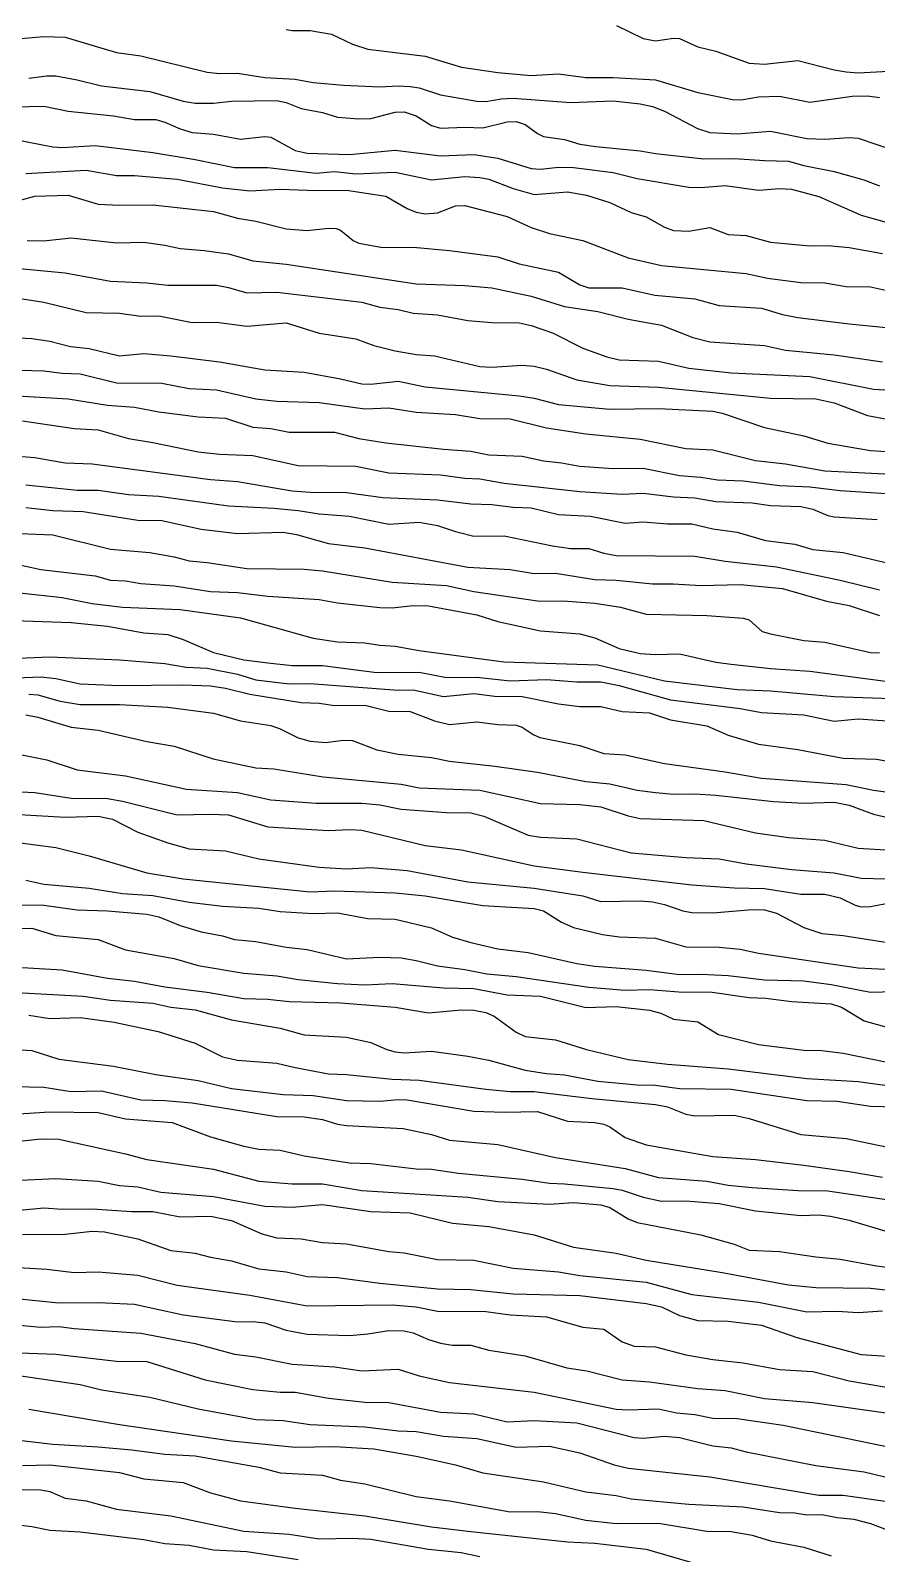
# Model space of a CAD drawing. Extents: x 474277 to 475042, y 254928 to 255625.
# Drawn here: x 474380.57 to 474402, y 255521.82 to 255560.36 of the extents above; entities that cross this region are included whole.
import ezdxf

# ---------------------------------------------------------------- set-up
doc = ezdxf.new("R2010")
doc.units = 0
doc.header["$MEASUREMENT"] = 0
doc.layers.add('BaseMapV2_DTM_export_MonNov09090547073261 — entities', color=1, linetype='CONTINUOUS')

msp = doc.modelspace()

# ---------------------------------------------------------------- linework, layer by layer
at = {"layer": 'BaseMapV2_DTM_export_MonNov09090547073261 — entities', "color": 15, "linetype": 'Continuous', "true_color": 0xb7484b}
for points in [[(474387.044, 255560.382, 87.5), (474387.197, 255560.353, 87.5), (474387.657, 255560.354, 87.5), (474388.194, 255560.26, 87.5), (474388.731, 255560.009, 87.5), (474389.114, 255559.887, 87.5), (474390.571, 255559.71, 87.5), (474391.491, 255559.43, 87.5), (474392.411, 255559.29, 87.5), (474393.255, 255559.221, 87.5), (474393.945, 255559.26, 87.5), (474394.635, 255559.167, 87.5), (474395.325, 255559.164, 87.5), (474396.398, 255559.106, 87.5), (474397.472, 255558.784, 87.5), (474398.392, 255558.605, 87.5), (474398.622, 255558.61, 87.5), (474399.005, 255558.68, 87.5), (474399.542, 255558.693, 87.5), (474400.309, 255558.541, 87.5), (474401.382, 255558.694, 87.5), (474401.766, 255558.699, 87.5), (474402.073, 255558.662, 87.5)], [(474395.416, 255560.484, 87.25), (474396.092, 255560.151, 87.25), (474396.398, 255560.092, 87.25), (474396.859, 255560.166, 87.25), (474397.012, 255560.152, 87.25), (474397.472, 255559.943, 87.25), (474397.932, 255559.829, 87.25), (474398.775, 255559.528, 87.25), (474399.159, 255559.507, 87.25), (474400.002, 255559.595, 87.25), (474400.922, 255559.358, 87.25), (474401.229, 255559.306, 87.25), (474401.536, 255559.285, 87.25), (474402.303, 255559.331, 87.25)], [(474380.143, 255560.135, 87.75), (474380.91, 255560.203, 87.75), (474381.447, 255560.188, 87.75), (474382.75, 255559.801, 87.75), (474383.364, 255559.715, 87.75), (474385.05, 255559.3, 87.75), (474385.357, 255559.272, 87.75), (474385.817, 255559.28, 87.75), (474386.507, 255559.163, 87.75), (474387.274, 255559.121, 87.75), (474387.734, 255559.039, 87.75), (474388.501, 255558.974, 87.75), (474389.421, 255558.933, 87.75), (474389.881, 255558.958, 87.75), (474390.188, 255558.942, 87.75), (474390.418, 255558.901, 87.75), (474390.954, 255558.724, 87.75), (474391.875, 255558.564, 87.75), (474392.105, 255558.562, 87.75), (474392.488, 255558.63, 87.75), (474392.795, 255558.647, 87.75), (474394.252, 255558.538, 87.75), (474395.325, 255558.574, 87.75), (474396.015, 255558.502, 87.75), (474396.322, 255558.433, 87.75), (474396.628, 255558.315, 87.75), (474397.461, 255557.877, 87.75), (474397.779, 255557.777, 87.75), (474398.469, 255557.743, 87.75), (474399.312, 255557.809, 87.75), (474400.232, 255557.623, 87.75), (474400.692, 255557.606, 87.75), (474401.306, 255557.647, 87.75), (474401.536, 255557.631, 87.75), (474402.533, 255557.293, 87.75)], [(474380.526, 255559.146, 88), (474380.987, 255559.207, 88), (474381.217, 255559.208, 88), (474381.753, 255559.11, 88), (474382.367, 255558.956, 88), (474383.594, 255558.809, 88), (474384.437, 255558.572, 88), (474384.744, 255558.515, 88), (474385.204, 255558.515, 88), (474385.664, 255558.565, 88), (474386.814, 255558.583, 88), (474387.044, 255558.536, 88), (474387.427, 255558.383, 88), (474387.964, 255558.279, 88), (474388.347, 255558.165, 88), (474388.884, 255558.117, 88), (474389.191, 255558.131, 88), (474389.804, 255558.292, 88), (474390.034, 255558.302, 88), (474390.341, 255558.194, 88), (474390.724, 255557.949, 88), (474390.954, 255557.886, 88), (474391.568, 255557.912, 88), (474392.028, 255557.893, 88), (474392.641, 255558.042, 88), (474392.871, 255558.052, 88), (474393.101, 255557.974, 88), (474393.408, 255557.747, 88), (474393.561, 255557.676, 88), (474394.098, 255557.597, 88), (474394.482, 255557.483, 88), (474394.888, 255557.417, 88), (474396.015, 255557.314, 88), (474396.398, 255557.243, 88), (474397.625, 255557.109, 88), (474398.392, 255557.12, 88), (474399.159, 255557.063, 88), (474399.772, 255557.053, 88), (474400.156, 255556.944, 88), (474400.922, 255556.79, 88), (474401.674, 255556.574, 88), (474402.073, 255556.423, 88)], [(474379.76, 255558.414, 88.25), (474380.91, 255558.445, 88.25), (474381.523, 255558.315, 88.25), (474382.673, 255558.198, 88.25), (474383.21, 255558.102, 88.25), (474383.747, 255558.104, 88.25), (474383.977, 255558.038, 88.25), (474384.36, 255557.864, 88.25), (474384.667, 255557.778, 88.25), (474385.204, 255557.736, 88.25), (474385.894, 255557.603, 88.25), (474386.507, 255557.675, 88.25), (474386.661, 255557.659, 88.25), (474387.274, 255557.323, 88.25), (474387.581, 255557.253, 88.25), (474388.654, 255557.215, 88.25), (474389.804, 255557.331, 88.25), (474390.954, 255557.184, 88.25), (474391.798, 255557.214, 88.25), (474392.411, 255557.122, 88.25), (474393.255, 255556.862, 88.25), (474393.485, 255556.848, 88.25), (474393.945, 255556.897, 88.25), (474394.328, 255556.893, 88.25), (474395.325, 255556.759, 88.25), (474395.938, 255556.607, 88.25), (474397.242, 255556.392, 88.25), (474397.549, 255556.38, 88.25), (474398.162, 255556.437, 88.25), (474399.005, 255556.318, 88.25), (474399.542, 255556.362, 88.25), (474399.849, 255556.345, 88.25), (474400.539, 255556.155, 88.25), (474401.612, 255555.681, 88.25), (474402.303, 255555.492, 88.25)], [(474379.836, 255557.667, 88.5), (474381.14, 255557.41, 88.5), (474381.37, 255557.398, 88.5), (474382.213, 255557.443, 88.5), (474383.67, 255557.267, 88.5), (474384.744, 255557.095, 88.5), (474385.74, 255556.888, 88.5), (474386.584, 255556.886, 88.5), (474387.811, 255556.749, 88.5), (474388.271, 255556.788, 88.5), (474388.808, 255556.731, 88.5), (474389.804, 255556.774, 88.5), (474390.724, 255556.577, 88.5), (474391.568, 255556.658, 88.5), (474391.951, 255556.64, 88.5), (474392.181, 255556.591, 88.5), (474392.795, 255556.361, 88.5), (474393.331, 255556.205, 88.5), (474394.175, 255556.271, 88.5), (474394.656, 255556.19, 88.5), (474395.248, 255556.003, 88.5), (474395.785, 255555.749, 88.5), (474396.168, 255555.637, 88.5), (474396.628, 255555.379, 88.5), (474396.859, 255555.294, 88.5), (474397.242, 255555.279, 88.5), (474397.779, 255555.374, 88.5), (474398.239, 255555.194, 88.5), (474398.699, 255555.172, 88.5), (474399.312, 255555.003, 88.5), (474400.309, 255554.908, 88.5), (474400.769, 255554.912, 88.5), (474401.306, 255554.869, 88.5), (474402.149, 255554.713, 88.5)], [(474380.45, 255556.735, 88.75), (474381.983, 255556.818, 88.75), (474382.75, 255556.683, 88.75), (474383.21, 255556.684, 88.75), (474384.284, 255556.592, 88.75), (474385.434, 255556.372, 88.75), (474386.124, 255556.298, 88.75), (474386.891, 255556.342, 88.75), (474387.811, 255556.304, 88.75), (474388.577, 255556.315, 88.75), (474389.574, 255556.164, 88.75), (474390.111, 255555.849, 88.75), (474390.341, 255555.762, 88.75), (474390.571, 255555.721, 88.75), (474390.878, 255555.744, 88.75), (474391.338, 255555.916, 88.75), (474391.568, 255555.929, 88.75), (474392.641, 255555.652, 88.75), (474393.255, 255555.37, 88.75), (474393.715, 255555.216, 88.75), (474394.558, 255555.044, 88.75), (474395.708, 255554.603, 88.75), (474396.552, 255554.413, 88.75), (474398.699, 255554.209, 88.75), (474399.235, 255554.088, 88.75), (474400.079, 255553.98, 88.75), (474400.692, 255553.969, 88.75), (474401.229, 255553.882, 88.75), (474401.842, 255553.867, 88.75), (474402.379, 255553.752, 88.75)], [(474380.22, 255556.04, 89), (474380.68, 255556.163, 89), (474381.523, 255556.185, 89), (474382.29, 255555.965, 89), (474382.827, 255555.933, 89), (474383.67, 255555.941, 89), (474385.204, 255555.775, 89), (474385.817, 255555.61, 89), (474386.277, 255555.533, 89), (474387.044, 255555.338, 89), (474387.581, 255555.294, 89), (474388.117, 255555.352, 89), (474388.316, 255555.347, 89), (474388.424, 255555.306, 89), (474388.747, 255555.04, 89), (474388.884, 255554.977, 89), (474389.498, 255554.864, 89), (474390.264, 255554.872, 89), (474391.184, 255554.792, 89), (474392.411, 255554.63, 89), (474392.948, 255554.453, 89), (474393.945, 255554.242, 89), (474394.482, 255553.922, 89), (474394.712, 255553.844, 89), (474395.555, 255553.844, 89), (474396.387, 255553.66, 89), (474397.395, 255553.566, 89), (474398.009, 255553.397, 89), (474399.082, 255553.333, 89), (474399.619, 255553.167, 89), (474400.002, 255553.094, 89), (474401.306, 255552.931, 89), (474404.219, 255552.647, 89)], [(474380.489, 255555.04, 89.25), (474380.91, 255555.031, 89.25), (474381.6, 255555.112, 89.25), (474382.75, 255554.986, 89.25), (474383.44, 255554.998, 89.25), (474383.977, 255554.925, 89.25), (474384.36, 255554.838, 89.25), (474384.974, 255554.793, 89.25), (474385.587, 255554.704, 89.25), (474386.201, 255554.529, 89.25), (474387.044, 255554.444, 89.25), (474390.341, 255553.945, 89.25), (474391.568, 255553.907, 89.25), (474392.258, 255553.846, 89.25), (474393.255, 255553.634, 89.25), (474394.098, 255553.375, 89.25), (474394.942, 255553.249, 89.25), (474395.708, 255553.049, 89.25), (474396.552, 255552.899, 89.25), (474397.35, 255552.586, 89.25), (474397.779, 255552.475, 89.25), (474399.159, 255552.389, 89.25), (474399.696, 255552.271, 89.25), (474400.922, 255552.145, 89.25), (474402.149, 255551.971, 89.25)], [(474380.296, 255554.33, 89.5), (474381.447, 255554.228, 89.5), (474382.597, 255554.009, 89.5), (474383.517, 255553.971, 89.5), (474384.054, 255553.911, 89.5), (474385.28, 255553.909, 89.5), (474385.587, 255553.856, 89.5), (474386.047, 255553.715, 89.5), (474386.814, 255553.735, 89.5), (474388.961, 255553.483, 89.5), (474389.421, 255553.354, 89.5), (474389.881, 255553.299, 89.5), (474390.264, 255553.201, 89.5), (474390.878, 255553.165, 89.5), (474391.645, 255553.017, 89.5), (474392.258, 255552.966, 89.5), (474392.948, 255552.958, 89.5), (474393.255, 255552.894, 89.5), (474393.791, 255552.704, 89.5), (474394.558, 255552.315, 89.5), (474395.172, 255552.098, 89.5), (474395.478, 255552.022, 89.5), (474396.475, 255551.992, 89.5), (474397.242, 255551.814, 89.5), (474398.315, 255551.694, 89.5), (474400.309, 255551.597, 89.5), (474401.919, 255551.28, 89.5), (474402.916, 255551.222, 89.5)], [(474379.99, 255553.624, 89.75), (474380.91, 255553.485, 89.75), (474381.983, 255553.223, 89.75), (474382.827, 255553.206, 89.75), (474383.364, 255553.13, 89.75), (474383.824, 255553.132, 89.75), (474384.667, 255552.965, 89.75), (474385.28, 255552.979, 89.75), (474386.047, 255552.877, 89.75), (474387.044, 255552.961, 89.75), (474387.887, 255552.694, 89.75), (474388.808, 255552.555, 89.75), (474389.268, 255552.383, 89.75), (474389.804, 255552.25, 89.75), (474390.341, 255552.159, 89.75), (474390.801, 255552.121, 89.75), (474391.951, 255551.85, 89.75), (474392.258, 255551.839, 89.75), (474393.025, 255551.885, 89.75), (474393.331, 255551.862, 89.75), (474393.638, 255551.785, 89.75), (474394.405, 255551.516, 89.75), (474395.248, 255551.371, 89.75), (474396.475, 255551.327, 89.75), (474399.312, 255551.05, 89.75), (474400.462, 255551.038, 89.75), (474400.922, 255550.933, 89.75), (474401.766, 255550.611, 89.75), (474402.226, 255550.53, 89.75)], [(474378.763, 255552.659, 90), (474380.603, 255552.562, 90), (474381.063, 255552.494, 90), (474381.585, 255552.356, 90), (474382.06, 255552.311, 90), (474382.827, 255552.12, 90), (474383.44, 255552.179, 90), (474384.13, 255552.12, 90), (474385.357, 255551.974, 90), (474386.507, 255551.77, 90), (474387.504, 255551.712, 90), (474388.424, 255551.545, 90), (474388.961, 255551.415, 90), (474389.191, 255551.409, 90), (474389.881, 255551.48, 90), (474390.571, 255551.341, 90), (474392.948, 255551.112, 90), (474393.331, 255551.05, 90), (474393.945, 255550.894, 90), (474395.248, 255550.77, 90), (474396.475, 255550.788, 90), (474397.855, 255550.722, 90), (474398.087, 255550.669, 90), (474399.159, 255550.307, 90), (474400.156, 255550.102, 90), (474400.769, 255549.914, 90), (474401.842, 255549.726, 90), (474403.299, 255549.639, 90)], [(474379.99, 255551.766, 90.25), (474380.91, 255551.745, 90.25), (474381.37, 255551.682, 90.25), (474381.83, 255551.671, 90.25), (474382.75, 255551.443, 90.25), (474383.9, 255551.432, 90.25), (474384.59, 255551.296, 90.25), (474385.28, 255551.264, 90.25), (474386.277, 255551.034, 90.25), (474386.814, 255550.974, 90.25), (474387.887, 255550.939, 90.25), (474389.038, 255550.785, 90.25), (474389.651, 255550.808, 90.25), (474390.341, 255550.7, 90.25), (474391.338, 255550.635, 90.25), (474391.951, 255550.535, 90.25), (474392.718, 255550.533, 90.25), (474393.638, 255550.299, 90.25), (474394.635, 255550.149, 90.25), (474396.015, 255550.018, 90.25), (474397.165, 255549.779, 90.25), (474397.855, 255549.745, 90.25), (474398.929, 255549.475, 90.25), (474399.696, 255549.387, 90.25), (474400.692, 255549.214, 90.25), (474402.379, 255549.126, 90.25)], [(474379.376, 255551.159, 90.5), (474381.523, 255551.033, 90.5), (474382.52, 255550.871, 90.5), (474383.21, 255550.828, 90.5), (474383.824, 255550.706, 90.5), (474384.82, 255550.584, 90.5), (474385.51, 255550.542, 90.5), (474386.201, 255550.321, 90.5), (474386.661, 255550.286, 90.5), (474387.121, 255550.19, 90.5), (474388.271, 255550.188, 90.5), (474388.884, 255550.034, 90.5), (474389.574, 255549.921, 90.5), (474391.031, 255549.758, 90.5), (474391.721, 255549.713, 90.5), (474392.181, 255549.618, 90.5), (474393.025, 255549.588, 90.5), (474393.561, 255549.47, 90.5), (474394.022, 255549.42, 90.5), (474394.482, 255549.331, 90.5), (474395.325, 255549.269, 90.5), (474396.092, 255549.28, 90.5), (474397.012, 255549.092, 90.5), (474397.549, 255549.051, 90.5), (474397.967, 255548.983, 90.5), (474398.622, 255548.962, 90.5), (474399.542, 255548.839, 90.5), (474400.309, 255548.812, 90.5), (474401.076, 255548.714, 90.5), (474402.379, 255548.635, 90.5)], [(474380.373, 255550.48, 90.75), (474381.677, 255550.286, 90.75), (474382.29, 255550.255, 90.75), (474383.057, 255550.031, 90.75), (474383.67, 255549.934, 90.75), (474384.82, 255549.695, 90.75), (474385.357, 255549.633, 90.75), (474386.201, 255549.598, 90.75), (474387.351, 255549.347, 90.75), (474388.808, 255549.332, 90.75), (474389.651, 255549.162, 90.75), (474390.954, 255549.108, 90.75), (474391.568, 255549.029, 90.75), (474391.951, 255549.012, 90.75), (474392.565, 255548.905, 90.75), (474394.482, 255548.687, 90.75), (474395.555, 255548.627, 90.75), (474396.092, 255548.65, 90.75), (474396.859, 255548.552, 90.75), (474397.395, 255548.53, 90.75), (474397.932, 255548.441, 90.75), (474398.852, 255548.4, 90.75), (474399.312, 255548.338, 90.75), (474400.079, 255548.314, 90.75), (474400.386, 255548.245, 90.75), (474400.769, 255548.085, 90.75), (474400.922, 255548.05, 90.75), (474402.015, 255547.986, 90.75)], [(474379.836, 255549.617, 91), (474380.68, 255549.552, 91), (474381.447, 255549.42, 91), (474382.137, 255549.388, 91), (474385.127, 255548.99, 91), (474385.817, 255548.944, 91), (474387.197, 255548.705, 91), (474387.657, 255548.672, 91), (474388.577, 255548.668, 91), (474389.498, 255548.541, 91), (474390.878, 255548.479, 91), (474391.721, 255548.376, 91), (474392.258, 255548.36, 91), (474392.795, 255548.294, 91), (474393.255, 255548.273, 91), (474393.945, 255548.111, 91), (474394.753, 255548.063, 91), (474395.632, 255547.889, 91), (474396.092, 255547.925, 91), (474396.705, 255547.871, 91), (474397.319, 255547.876, 91), (474397.855, 255547.744, 91), (474398.469, 255547.66, 91), (474399.189, 255547.449, 91), (474399.926, 255547.361, 91), (474400.386, 255547.22, 91), (474401.152, 255547.149, 91), (474402.303, 255546.876, 91)], [(474380.45, 255548.857, 91.25), (474381.753, 255548.724, 91.25), (474382.29, 255548.725, 91.25), (474383.057, 255548.613, 91.25), (474383.824, 255548.575, 91.25), (474385.587, 255548.331, 91.25), (474386.737, 255548.267, 91.25), (474387.351, 255548.21, 91.25), (474387.887, 255548.124, 91.25), (474388.654, 255548.063, 91.25), (474389.651, 255547.866, 91.25), (474390.418, 255547.915, 91.25), (474390.878, 255547.831, 91.25), (474391.338, 255547.675, 91.25), (474391.798, 255547.564, 91.25), (474392.565, 255547.569, 91.25), (474393.791, 255547.313, 91.25), (474394.252, 255547.25, 91.25), (474394.712, 255547.246, 91.25), (474395.095, 255547.126, 91.25), (474395.402, 255547.07, 91.25), (474397.395, 255547.058, 91.25), (474398.162, 255546.929, 91.25), (474399.466, 255546.783, 91.25), (474401.076, 255546.447, 91.25), (474402.073, 255546.201, 91.25)], [(474380.45, 255548.286, 91.5), (474381.14, 255548.209, 91.5), (474381.907, 255548.181, 91.5), (474383.287, 255547.968, 91.5), (474383.9, 255547.958, 91.5), (474384.897, 255547.739, 91.5), (474385.817, 255547.625, 91.5), (474386.967, 255547.662, 91.5), (474387.311, 255547.602, 91.5), (474388.117, 255547.377, 91.5), (474389.038, 255547.261, 91.5), (474391.645, 255546.772, 91.5), (474392.718, 255546.716, 91.5), (474393.331, 255546.616, 91.5), (474393.868, 255546.62, 91.5), (474394.865, 255546.465, 91.5), (474395.402, 255546.448, 91.5), (474396.322, 255546.353, 91.5), (474396.859, 255546.358, 91.5), (474397.549, 255546.309, 91.5), (474398.545, 255546.337, 91.5), (474399.619, 255546.234, 91.5), (474400.733, 255545.916, 91.5), (474401.306, 255545.802, 91.5), (474402.073, 255545.556, 91.5)], [(474380.296, 255547.628, 91.75), (474381.14, 255547.592, 91.75), (474382.597, 255547.228, 91.75), (474383.594, 255547.15, 91.75), (474384.207, 255547.039, 91.75), (474384.59, 255546.933, 91.75), (474385.05, 255546.898, 91.75), (474386.047, 255546.746, 91.75), (474387.504, 255546.725, 91.75), (474387.964, 255546.681, 91.75), (474389.728, 255546.4, 91.75), (474391.108, 255546.312, 91.75), (474391.798, 255546.157, 91.75), (474393.408, 255545.924, 91.75), (474394.175, 255545.916, 91.75), (474394.865, 255545.867, 91.75), (474395.513, 255545.762, 91.75), (474396.168, 255545.588, 91.75), (474397.702, 255545.552, 91.75), (474398.622, 255545.488, 91.75), (474398.775, 255545.439, 91.75), (474399.104, 255545.149, 91.75), (474399.312, 255545.086, 91.75), (474400.156, 255544.921, 91.75), (474400.692, 255544.876, 91.75), (474401.842, 255544.616, 91.75), (474402.073, 255544.604, 91.75)], [(474380.143, 255546.869, 92), (474380.833, 255546.714, 92), (474382.213, 255546.554, 92), (474382.597, 255546.444, 92), (474382.98, 255546.431, 92), (474383.364, 255546.364, 92), (474384.207, 255546.3, 92), (474385.127, 255546.164, 92), (474385.817, 255546.134, 92), (474386.584, 255546.043, 92), (474387.887, 255545.958, 92), (474388.347, 255545.87, 92), (474389.421, 255545.752, 92), (474389.728, 255545.747, 92), (474390.264, 255545.805, 92), (474390.648, 255545.8, 92), (474391.875, 255545.566, 92), (474392.411, 255545.404, 92), (474393.485, 255545.161, 92), (474394.482, 255545.091, 92), (474394.865, 255544.985, 92), (474395.478, 255544.721, 92), (474396.015, 255544.591, 92), (474396.398, 255544.562, 92), (474397.012, 255544.583, 92), (474397.932, 255544.375, 92), (474398.315, 255544.318, 92), (474399.312, 255544.209, 92), (474400.309, 255544.143, 92), (474402.226, 255543.888, 92)], [(474378.15, 255546.362, 92.25), (474381.37, 255546.005, 92.25), (474382.137, 255545.853, 92.25), (474382.903, 255545.763, 92.25), (474384.36, 255545.705, 92.25), (474385.894, 255545.491, 92.25), (474387.734, 255544.981, 92.25), (474388.347, 255544.886, 92.25), (474389.038, 255544.859, 92.25), (474389.421, 255544.798, 92.25), (474389.804, 255544.778, 92.25), (474390.418, 255544.67, 92.25), (474392.562, 255544.382, 92.25), (474394.942, 255544.301, 92.25), (474396.628, 255543.897, 92.25), (474398.469, 255543.678, 92.25), (474399.312, 255543.646, 92.25), (474400.922, 255543.499, 92.25), (474402.379, 255543.455, 92.25)], [(474379.913, 255545.438, 92.5), (474381.6, 255545.379, 92.5), (474382.52, 255545.286, 92.5), (474383.44, 255545.111, 92.5), (474384.054, 255545.068, 92.5), (474384.437, 255544.946, 92.5), (474385.204, 255544.616, 92.5), (474385.971, 255544.435, 92.5), (474386.584, 255544.354, 92.5), (474387.197, 255544.289, 92.5), (474387.964, 255544.285, 92.5), (474389.344, 255544.11, 92.5), (474390.418, 255544.115, 92.5), (474391.108, 255543.981, 92.5), (474391.875, 255543.992, 92.5), (474392.718, 255543.898, 92.5), (474393.638, 255543.935, 92.5), (474394.405, 255543.87, 92.5), (474395.018, 255543.878, 92.5), (474395.478, 255543.779, 92.5), (474396.782, 255543.418, 92.5), (474398.545, 255543.202, 92.5), (474399.082, 255543.101, 92.5), (474400.156, 255543.037, 92.5), (474400.922, 255542.88, 92.5), (474401.536, 255542.939, 92.5), (474402.763, 255542.85, 92.5)], [(474380.066, 255544.461, 92.75), (474381.063, 255544.51, 92.75), (474382.827, 255544.428, 92.75), (474383.977, 255544.337, 92.75), (474384.514, 255544.245, 92.75), (474385.05, 255544.216, 92.75), (474385.817, 255544.066, 92.75), (474386.277, 255543.928, 92.75), (474387.121, 255543.826, 92.75), (474387.657, 255543.834, 92.75), (474389.881, 255543.665, 92.75), (474390.264, 255543.671, 92.75), (474391.031, 255543.504, 92.75), (474391.798, 255543.577, 92.75), (474392.335, 255543.51, 92.75), (474393.025, 255543.506, 92.75), (474393.945, 255543.32, 92.75), (474394.482, 255543.253, 92.75), (474395.018, 255543.248, 92.75), (474395.555, 255543.122, 92.75), (474396.245, 255543.086, 92.75), (474396.782, 255542.916, 92.75), (474397.702, 255542.763, 92.75), (474398.239, 255542.526, 92.75), (474399.005, 255542.297, 92.75), (474400.002, 255542.164, 92.75), (474401.152, 255541.942, 92.75), (474401.996, 255541.913, 92.75), (474403.069, 255541.723, 92.75)], [(474380.22, 255543.978, 93), (474380.833, 255543.998, 93), (474381.217, 255543.959, 93), (474381.83, 255543.82, 93), (474382.827, 255543.783, 93), (474384.437, 255543.794, 93), (474385.127, 255543.771, 93), (474385.51, 255543.718, 93), (474386.124, 255543.56, 93), (474387.427, 255543.352, 93), (474387.887, 255543.337, 93), (474388.271, 255543.279, 93), (474389.038, 255543.28, 93), (474389.651, 255543.133, 93), (474390.188, 255543.122, 93), (474390.801, 255542.883, 93), (474391.184, 255542.791, 93), (474391.875, 255542.863, 93), (474392.411, 255542.796, 93), (474392.871, 255542.78, 93), (474393.025, 255542.73, 93), (474393.301, 255542.542, 93), (474393.471, 255542.465, 93), (474394.482, 255542.263, 93), (474395.095, 255542.06, 93), (474395.632, 255542.026, 93), (474396.628, 255541.804, 93), (474398.162, 255541.6, 93), (474399.082, 255541.436, 93), (474401.229, 255541.273, 93), (474401.919, 255541.132, 93), (474402.839, 255541.002, 93)], [(474380.526, 255543.565, 93.25), (474380.757, 255543.546, 93.25), (474381.32, 255543.385, 93.25), (474381.83, 255543.303, 93.25), (474382.827, 255543.302, 93.25), (474384.054, 255543.231, 93.25), (474385.204, 255543.079, 93.25), (474385.894, 255542.885, 93.25), (474386.661, 255542.768, 93.25), (474386.891, 255542.688, 93.25), (474387.351, 255542.459, 93.25), (474387.657, 255542.371, 93.25), (474388.041, 255542.338, 93.25), (474388.501, 255542.395, 93.25), (474388.731, 255542.389, 93.25), (474389.344, 255542.153, 93.25), (474389.881, 255542.044, 93.25), (474390.724, 255541.957, 93.25), (474391.184, 255541.869, 93.25), (474392.335, 255541.742, 93.25), (474393.408, 255541.584, 93.25), (474394.635, 255541.348, 93.25), (474395.248, 255541.293, 93.25), (474395.938, 255541.134, 93.25), (474396.398, 255541.075, 93.25), (474396.859, 255541.03, 93.25), (474397.395, 255541.041, 93.25), (474397.932, 255541.005, 93.25), (474399.389, 255540.848, 93.25), (474400.156, 255540.801, 93.25), (474400.922, 255540.83, 93.25), (474401.306, 255540.757, 93.25), (474401.919, 255540.527, 93.25), (474402.609, 255540.362, 93.25)], [(474380.45, 255543.036, 93.5), (474380.757, 255542.98, 93.5), (474381.6, 255542.728, 93.5), (474382.29, 255542.652, 93.5), (474383.517, 255542.364, 93.5), (474384.207, 255542.242, 93.5), (474385.2, 255541.928, 93.5), (474386.277, 255541.701, 93.5), (474386.737, 255541.674, 93.5), (474387.985, 255541.468, 93.5), (474389.958, 255541.281, 93.5), (474390.418, 255541.193, 93.5), (474391.951, 255541.129, 93.5), (474393.485, 255540.797, 93.5), (474394.482, 255540.771, 93.5), (474395.018, 255540.714, 93.5), (474395.708, 255540.482, 93.5), (474396.015, 255540.415, 93.5), (474397.625, 255540.368, 93.5), (474398.929, 255540.056, 93.5), (474399.772, 255539.933, 93.5), (474400.692, 255539.867, 93.5), (474401.536, 255539.662, 93.5), (474402.226, 255539.621, 93.5)], [(474380.143, 255542.073, 93.75), (474380.987, 255541.899, 93.75), (474381.753, 255541.651, 93.75), (474382.98, 255541.494, 93.75), (474384.527, 255541.162, 93.75), (474385.817, 255541.075, 93.75), (474386.661, 255540.887, 93.75), (474387.811, 255540.804, 93.75), (474388.961, 255540.805, 93.75), (474389.421, 255540.758, 93.75), (474389.958, 255540.653, 93.75), (474391.108, 255540.568, 93.75), (474391.721, 255540.558, 93.75), (474392.049, 255540.472, 93.75), (474393.178, 255539.99, 93.75), (474393.485, 255539.944, 93.75), (474394.405, 255539.902, 93.75), (474395.785, 255539.547, 93.75), (474397.165, 255539.427, 93.75), (474398.009, 255539.397, 93.75), (474398.699, 255539.269, 93.75), (474399.849, 255539.121, 93.75), (474400.922, 255539.045, 93.75), (474401.612, 255538.91, 93.75), (474402.226, 255538.887, 93.75)], [(474380.143, 255541.096, 94), (474380.68, 255541.071, 94), (474381.6, 255540.93, 94), (474382.52, 255540.919, 94), (474382.903, 255540.852, 94), (474384.284, 255540.511, 94), (474385.127, 255540.529, 94), (474385.587, 255540.505, 94), (474386.584, 255540.209, 94), (474388.117, 255540.114, 94), (474388.654, 255540.141, 94), (474388.961, 255540.124, 94), (474390.571, 255539.731, 94), (474391.491, 255539.619, 94), (474393.331, 255539.222, 94), (474394.558, 255539.058, 94), (474397.319, 255538.738, 94), (474398.392, 255538.662, 94), (474399.159, 255538.642, 94), (474400.079, 255538.505, 94), (474400.692, 255538.501, 94), (474401.076, 255538.408, 94), (474401.459, 255538.224, 94), (474401.612, 255538.18, 94), (474401.842, 255538.185, 94), (474402.379, 255538.294, 94)], [(474380.296, 255540.519, 94.25), (474381.447, 255540.451, 94.25), (474382.29, 255540.476, 94.25), (474382.648, 255540.395, 94.25), (474383.287, 255540.069, 94.25), (474384.054, 255539.797, 94.25), (474384.59, 255539.652, 94.25), (474385.51, 255539.596, 94.25), (474386.354, 255539.398, 94.25), (474387.887, 255539.185, 94.25), (474388.577, 255539.138, 94.25), (474389.191, 255539.173, 94.25), (474390.111, 255539.1, 94.25), (474391.645, 255538.817, 94.25), (474393.331, 255538.655, 94.25), (474394.558, 255538.455, 94.25), (474395.018, 255538.319, 94.25), (474396.015, 255538.335, 94.25), (474396.322, 255538.31, 94.25), (474396.628, 255538.238, 94.25), (474397.089, 255538.078, 94.25), (474397.319, 255538.038, 94.25), (474397.855, 255538.027, 94.25), (474398.852, 255538.111, 94.25), (474399.159, 255538.104, 94.25), (474399.461, 255538.018, 94.25), (474400.156, 255537.655, 94.25), (474400.616, 255537.508, 94.25), (474401.152, 255537.454, 94.25), (474402.763, 255537.198, 94.25)], [(474379.146, 255539.948, 94.5), (474381.217, 255539.684, 94.5), (474382.06, 255539.47, 94.5), (474383.517, 255539.041, 94.5), (474384.437, 255538.885, 94.5), (474387.657, 255538.556, 94.5), (474388.271, 255538.586, 94.5), (474389.804, 255538.536, 94.5), (474390.571, 255538.46, 94.5), (474392.028, 255538.217, 94.5), (474393.331, 255538.14, 94.5), (474393.561, 255538.083, 94.5), (474394.022, 255537.796, 94.5), (474394.328, 255537.657, 94.5), (474395.059, 255537.481, 94.5), (474395.478, 255537.42, 94.5), (474396.398, 255537.389, 94.5), (474397.165, 255537.165, 94.5), (474398.009, 255537.162, 94.5), (474398.545, 255537.108, 94.5), (474399.005, 255537.008, 94.5), (474401.536, 255536.633, 94.5), (474402.916, 255536.571, 94.5)], [(474380.45, 255538.854, 94.75), (474380.91, 255538.756, 94.75), (474382.06, 255538.656, 94.75), (474382.903, 255538.517, 94.75), (474383.67, 255538.465, 94.75), (474384.59, 255538.301, 94.75), (474385.434, 255538.2, 94.75), (474386.354, 255538.149, 94.75), (474386.891, 255538.064, 94.75), (474387.734, 255538.01, 94.75), (474388.347, 255538.025, 94.75), (474389.114, 255537.885, 94.75), (474389.804, 255537.869, 94.75), (474390.724, 255537.647, 94.75), (474391.261, 255537.415, 94.75), (474391.721, 255537.277, 94.75), (474392.411, 255537.12, 94.75), (474393.178, 255537.021, 94.75), (474394.405, 255536.75, 94.75), (474394.865, 255536.682, 94.75), (474396.168, 255536.581, 94.75), (474397.012, 255536.467, 94.75), (474397.549, 255536.476, 94.75), (474398.239, 255536.442, 94.75), (474399.159, 255536.332, 94.75), (474400.156, 255536.304, 94.75), (474400.846, 255536.212, 94.75), (474401.842, 255536.019, 94.75), (474402.763, 255536.046, 94.75)], [(474379.606, 255538.243, 95), (474380.91, 255538.222, 95), (474381.753, 255538.106, 95), (474382.52, 255538.076, 95), (474383.517, 255537.991, 95), (474383.824, 255537.925, 95), (474384.36, 255537.711, 95), (474384.897, 255537.551, 95), (474385.434, 255537.444, 95), (474385.74, 255537.352, 95), (474386.277, 255537.307, 95), (474387.044, 255537.162, 95), (474387.581, 255537.1, 95), (474388.577, 255536.864, 95), (474389.421, 255536.903, 95), (474389.958, 255536.889, 95), (474390.341, 255536.826, 95), (474390.878, 255536.686, 95), (474391.568, 255536.596, 95), (474392.125, 255536.484, 95), (474392.871, 255536.421, 95), (474394.712, 255536.147, 95), (474395.632, 255536.074, 95), (474396.245, 255536.088, 95), (474397.089, 255536.02, 95), (474397.779, 255536.026, 95), (474398.775, 255535.89, 95), (474399.193, 255535.871, 95), (474399.849, 255535.788, 95), (474400.846, 255535.73, 95), (474401.109, 255535.641, 95), (474401.689, 255535.298, 95), (474402.66, 255535.028, 95)], [(474379.223, 255537.596, 95.25), (474380.603, 255537.639, 95.25), (474381.217, 255537.459, 95.25), (474382.29, 255537.351, 95.25), (474382.98, 255537.095, 95.25), (474384.207, 255536.871, 95.25), (474384.82, 255536.692, 95.25), (474385.971, 255536.501, 95.25), (474386.814, 255536.435, 95.25), (474387.351, 255536.344, 95.25), (474388.347, 255536.238, 95.25), (474389.038, 255536.209, 95.25), (474389.728, 255536.241, 95.25), (474391.031, 255536.134, 95.25), (474391.798, 255536.115, 95.25), (474392.641, 255535.956, 95.25), (474393.485, 255535.924, 95.25), (474394.635, 255535.634, 95.25), (474395.402, 255535.655, 95.25), (474396.25, 255535.564, 95.25), (474396.539, 255535.488, 95.25), (474396.859, 255535.341, 95.25), (474397.472, 255535.269, 95.25), (474398, 255534.951, 95.25), (474399.005, 255534.693, 95.25), (474400.156, 255534.554, 95.25), (474400.616, 255534.546, 95.25), (474401.152, 255534.481, 95.25), (474402.226, 255534.262, 95.25)], [(474380.066, 255536.663, 95.5), (474381.37, 255536.587, 95.5), (474382.52, 255536.374, 95.5), (474383.21, 255536.297, 95.5), (474383.977, 255536.153, 95.5), (474385.05, 255536.021, 95.5), (474385.971, 255535.857, 95.5), (474386.584, 255535.845, 95.5), (474387.121, 255535.781, 95.5), (474388.424, 255535.753, 95.5), (474389.804, 255535.643, 95.5), (474390.648, 255535.499, 95.5), (474391.491, 255535.576, 95.5), (474391.798, 255535.569, 95.5), (474392.105, 255535.505, 95.5), (474392.317, 255535.411, 95.5), (474392.871, 255535.007, 95.5), (474393.101, 255534.901, 95.5), (474393.868, 255534.814, 95.5), (474394.656, 255534.567, 95.5), (474395.708, 255534.315, 95.5), (474396.705, 255534.2, 95.5), (474398.239, 255534.085, 95.5), (474400.232, 255533.836, 95.5), (474401.536, 255533.758, 95.5), (474402.456, 255533.637, 95.5)], [(474380.22, 255536.01, 95.75), (474381.907, 255535.917, 95.75), (474382.597, 255535.818, 95.75), (474383.67, 255535.741, 95.75), (474384.13, 255535.644, 95.75), (474384.744, 255535.577, 95.75), (474385.664, 255535.32, 95.75), (474386.891, 255535.111, 95.75), (474387.504, 255534.94, 95.75), (474388.577, 255534.885, 95.75), (474389.191, 255534.745, 95.75), (474389.6, 255534.567, 95.75), (474389.804, 255534.511, 95.75), (474390.034, 255534.49, 95.75), (474390.724, 255534.531, 95.75), (474391.645, 255534.402, 95.75), (474392.181, 255534.298, 95.75), (474393.101, 255534.046, 95.75), (474393.638, 255533.962, 95.75), (474394.098, 255533.929, 95.75), (474394.942, 255533.767, 95.75), (474395.938, 255533.676, 95.75), (474396.398, 255533.668, 95.75), (474397.012, 255533.581, 95.75), (474398.315, 255533.57, 95.75), (474400.232, 255533.278, 95.75), (474400.999, 255533.267, 95.75), (474401.842, 255533.14, 95.75), (474402.797, 255533.111, 95.75)], [(474380.526, 255535.437, 96), (474381.063, 255535.353, 96), (474381.83, 255535.38, 96), (474382.691, 255535.258, 96), (474383.806, 255535.028, 96), (474384.744, 255534.733, 96), (474385.434, 255534.386, 96), (474385.817, 255534.3, 96), (474386.814, 255534.228, 96), (474387.274, 255534.112, 96), (474388.117, 255533.955, 96), (474388.577, 255533.936, 96), (474389.728, 255533.817, 96), (474390.418, 255533.792, 96), (474392.105, 255533.564, 96), (474392.718, 255533.505, 96), (474393.331, 255533.509, 96), (474394.788, 255533.328, 96), (474396.398, 255533.178, 96), (474396.705, 255533.119, 96), (474397.165, 255532.934, 96), (474397.395, 255532.889, 96), (474398.392, 255532.912, 96), (474398.775, 255532.826, 96), (474400.079, 255532.42, 96), (474401.229, 255532.321, 96), (474402.686, 255532.011, 96)], [(474380.066, 255534.577, 96.25), (474380.603, 255534.543, 96.25), (474381.293, 255534.327, 96.25), (474382.673, 255534.15, 96.25), (474383.747, 255533.935, 96.25), (474384.82, 255533.785, 96.25), (474385.664, 255533.586, 96.25), (474386.967, 255533.434, 96.25), (474387.734, 255533.41, 96.25), (474388.577, 255533.278, 96.25), (474389.421, 255533.259, 96.25), (474389.881, 255533.303, 96.25), (474390.111, 255533.296, 96.25), (474391.798, 255533.01, 96.25), (474392.565, 255532.984, 96.25), (474393.408, 255533.004, 96.25), (474394.175, 255532.754, 96.25), (474394.865, 255532.727, 96.25), (474395.095, 255532.678, 96.25), (474395.248, 255532.611, 96.25), (474395.632, 255532.343, 96.25), (474396.168, 255532.156, 96.25), (474397.855, 255531.861, 96.25), (474398.929, 255531.787, 96.25), (474400.156, 255531.643, 96.25), (474401.306, 255531.486, 96.25), (474402.149, 255531.337, 96.25)], [(474380.143, 255533.633, 96.5), (474380.91, 255533.617, 96.5), (474381.6, 255533.511, 96.5), (474382.367, 255533.521, 96.5), (474383.364, 255533.296, 96.5), (474383.977, 255533.28, 96.5), (474384.667, 255533.219, 96.5), (474386.814, 255532.875, 96.5), (474387.504, 255532.868, 96.5), (474387.964, 255532.799, 96.5), (474388.347, 255532.682, 96.5), (474388.577, 255532.645, 96.5), (474390.007, 255532.574, 96.5), (474390.724, 255532.42, 96.5), (474391.184, 255532.272, 96.5), (474392.411, 255532.166, 96.5), (474393.868, 255531.838, 96.5), (474395.632, 255531.56, 96.5), (474396.475, 255531.331, 96.5), (474397.702, 255531.237, 96.5), (474398.239, 255531.14, 96.5), (474398.852, 255531.081, 96.5), (474400.002, 255531.004, 96.5), (474400.769, 255530.993, 96.5), (474402.303, 255530.763, 96.5)], [(474380.143, 255532.937, 96.75), (474381.063, 255532.997, 96.75), (474382.29, 255532.972, 96.75), (474382.98, 255532.814, 96.75), (474384.161, 255532.727, 96.75), (474385.127, 255532.36, 96.75), (474385.971, 255532.121, 96.75), (474386.354, 255532.047, 96.75), (474386.891, 255532.02, 96.75), (474387.504, 255531.88, 96.75), (474388.654, 255531.706, 96.75), (474389.191, 255531.685, 96.75), (474390.341, 255531.554, 96.75), (474390.724, 255531.542, 96.75), (474391.415, 255531.445, 96.75), (474393.025, 255531.29, 96.75), (474393.715, 255531.186, 96.75), (474394.098, 255531.174, 96.75), (474395.325, 255531.052, 96.75), (474395.555, 255531.014, 96.75), (474396.092, 255530.835, 96.75), (474396.552, 255530.736, 96.75), (474397.165, 255530.742, 96.75), (474398.009, 255530.67, 96.75), (474398.929, 255530.489, 96.75), (474400.079, 255530.371, 96.75), (474400.539, 255530.383, 96.75), (474400.83, 255530.35, 96.75), (474401.306, 255530.248, 96.75), (474402.379, 255529.935, 96.75)], [(474380.143, 255532.238, 97), (474380.833, 255532.311, 97), (474381.293, 255532.301, 97), (474382.98, 255531.93, 97), (474383.517, 255531.785, 97), (474385.204, 255531.541, 97), (474386.354, 255531.241, 97), (474387.197, 255531.173, 97), (474387.964, 255531.172, 97), (474388.961, 255530.999, 97), (474391.645, 255530.836, 97), (474392.411, 255530.725, 97), (474393.715, 255530.656, 97), (474394.328, 255530.696, 97), (474395.018, 255530.638, 97), (474395.248, 255530.575, 97), (474395.708, 255530.284, 97), (474395.938, 255530.191, 97), (474397.549, 255529.884, 97), (474398.392, 255529.648, 97), (474398.775, 255529.495, 97), (474399.542, 255529.457, 97), (474400.462, 255529.322, 97), (474401.076, 255529.265, 97), (474401.996, 255529.099, 97), (474403.683, 255528.873, 97)], [(474380.143, 255531.255, 97.25), (474381.217, 255531.307, 97.25), (474382.29, 255531.235, 97.25), (474382.827, 255531.132, 97.25), (474383.287, 255531.097, 97.25), (474383.877, 255530.964, 97.25), (474385.204, 255530.853, 97.25), (474386.507, 255530.61, 97.25), (474387.197, 255530.58, 97.25), (474387.964, 255530.646, 97.25), (474389.191, 255530.471, 97.25), (474390.188, 255530.437, 97.25), (474391.261, 255530.176, 97.25), (474392.181, 255530.091, 97.25), (474393.331, 255529.877, 97.25), (474394.328, 255529.569, 97.25), (474395.402, 255529.419, 97.25), (474396.168, 255529.237, 97.25), (474398.085, 255528.928, 97.25), (474399.772, 255528.614, 97.25), (474400.462, 255528.549, 97.25), (474401.842, 255528.53, 97.25), (474403.299, 255528.372, 97.25)], [(474380.296, 255530.508, 97.5), (474380.91, 255530.565, 97.5), (474381.37, 255530.528, 97.5), (474382.137, 255530.538, 97.5), (474383.133, 255530.469, 97.5), (474383.67, 255530.467, 97.5), (474384.36, 255530.337, 97.5), (474385.127, 255530.356, 97.5), (474385.664, 255530.242, 97.5), (474386.431, 255529.903, 97.5), (474386.814, 255529.805, 97.5), (474387.427, 255529.778, 97.5), (474387.964, 255529.69, 97.5), (474388.577, 255529.651, 97.5), (474389.651, 255529.461, 97.5), (474390.034, 255529.422, 97.5), (474390.878, 255529.258, 97.5), (474391.798, 255529.243, 97.5), (474392.795, 255529.04, 97.5), (474393.945, 255528.941, 97.5), (474394.482, 255528.854, 97.5), (474396.168, 255528.68, 97.5), (474397.319, 255528.369, 97.5), (474399.005, 255528.177, 97.5), (474400.232, 255527.936, 97.5), (474400.999, 255527.945, 97.5), (474401.536, 255527.916, 97.5), (474402.149, 255527.961, 97.5)], [(474380.373, 255529.892, 97.75), (474381.447, 255529.899, 97.75), (474382.137, 255529.975, 97.75), (474382.443, 255529.953, 97.75), (474383.287, 255529.778, 97.75), (474384.13, 255529.482, 97.75), (474384.744, 255529.419, 97.75), (474385.127, 255529.315, 97.75), (474385.664, 255529.22, 97.75), (474386.354, 255529.019, 97.75), (474387.044, 255528.947, 97.75), (474387.581, 255528.828, 97.75), (474388.347, 255528.799, 97.75), (474389.421, 255528.656, 97.75), (474390.878, 255528.514, 97.75), (474391.721, 255528.501, 97.75), (474392.795, 255528.384, 97.75), (474394.482, 255528.345, 97.75), (474396.168, 255528.144, 97.75), (474396.552, 255528.059, 97.75), (474397.012, 255527.839, 97.75), (474397.472, 255527.714, 97.75), (474398.239, 255527.692, 97.75), (474399.082, 255527.594, 97.75), (474399.982, 255527.283, 97.75), (474401.612, 255526.849, 97.75), (474402.533, 255526.794, 97.75)], [(474379.53, 255529.092, 98), (474380.987, 255529.011, 98), (474381.677, 255528.928, 98), (474382.29, 255528.943, 98), (474383.287, 255528.862, 98), (474384.284, 255528.608, 98), (474386.124, 255528.356, 98), (474387.581, 255528.087, 98), (474389.728, 255528.111, 98), (474390.341, 255528.06, 98), (474390.878, 255527.95, 98), (474392.105, 255527.937, 98), (474392.718, 255527.856, 98), (474393.638, 255527.807, 98), (474394.558, 255527.546, 98), (474395.095, 255527.492, 98), (474395.555, 255527.175, 98), (474395.862, 255527.063, 98), (474396.398, 255527.046, 98), (474397.165, 255526.848, 98), (474397.855, 255526.725, 98), (474398.622, 255526.643, 98), (474399.542, 255526.47, 98), (474400.386, 255526.419, 98), (474401.306, 255526.189, 98), (474402.993, 255525.9, 98)], [(474380.296, 255528.265, 98.25), (474381.293, 255528.162, 98.25), (474382.29, 255528.169, 98.25), (474383.21, 255528.128, 98.25), (474384.437, 255527.852, 98.25), (474385.817, 255527.678, 98.25), (474386.201, 255527.684, 98.25), (474386.507, 255527.653, 98.25), (474387.044, 255527.464, 98.25), (474387.581, 255527.37, 98.25), (474388.654, 255527.336, 98.25), (474389.114, 255527.373, 98.25), (474389.651, 255527.459, 98.25), (474390.034, 255527.451, 98.25), (474390.264, 255527.404, 98.25), (474390.648, 255527.232, 98.25), (474390.954, 255527.137, 98.25), (474391.261, 255527.09, 98.25), (474391.721, 255527.088, 98.25), (474392.181, 255526.966, 98.25), (474393.101, 255526.818, 98.25), (474394.151, 255526.516, 98.25), (474394.659, 255526.44, 98.25), (474395.555, 255526.214, 98.25), (474396.245, 255526.163, 98.25), (474397.472, 255525.991, 98.25), (474398.162, 255525.945, 98.25), (474399.159, 255525.738, 98.25), (474400.386, 255525.634, 98.25), (474403.069, 255525.258, 98.25)], [(474380.296, 255527.596, 98.5), (474380.833, 255527.54, 98.5), (474381.293, 255527.564, 98.5), (474381.677, 255527.51, 98.5), (474383.364, 255527.388, 98.5), (474384.744, 255527.128, 98.5), (474385.74, 255526.863, 98.5), (474386.277, 255526.79, 98.5), (474387.197, 255526.605, 98.5), (474388.271, 255526.538, 98.5), (474388.961, 255526.44, 98.5), (474389.881, 255526.484, 98.5), (474390.418, 255526.315, 98.5), (474391.184, 255526.147, 98.5), (474393.331, 255525.903, 98.5), (474395.402, 255525.473, 98.5), (474395.708, 255525.454, 98.5), (474396.475, 255525.474, 98.5), (474396.935, 255525.376, 98.5), (474397.395, 255525.334, 98.5), (474397.855, 255525.245, 98.5), (474398.469, 255525.233, 98.5), (474399.632, 255525.06, 98.5), (474404.219, 255524.117, 98.5)], [(474380.066, 255526.903, 98.75), (474381.217, 255526.86, 98.75), (474382.75, 255526.681, 98.75), (474383.517, 255526.673, 98.75), (474384.997, 255526.21, 98.75), (474386.201, 255525.963, 98.75), (474386.891, 255525.9, 98.75), (474387.274, 255525.895, 98.75), (474388.117, 255525.751, 98.75), (474389.038, 255525.647, 98.75), (474389.651, 255525.637, 98.75), (474390.954, 255525.39, 98.75), (474391.798, 255525.349, 98.75), (474392.641, 255525.15, 98.75), (474393.331, 255525.178, 98.75), (474394.405, 255525.119, 98.75), (474395.862, 255524.754, 98.75), (474396.092, 255524.731, 98.75), (474396.628, 255524.786, 98.75), (474397.012, 255524.756, 98.75), (474397.855, 255524.539, 98.75), (474398.315, 255524.494, 98.75), (474398.699, 255524.391, 98.75), (474400.462, 255524.043, 98.75), (474401.689, 255523.884, 98.75), (474402.456, 255523.697, 98.75)], [(474380.22, 255526.327, 99), (474381.83, 255526.092, 99), (474382.367, 255525.954, 99), (474383.594, 255525.77, 99), (474384.82, 255525.476, 99), (474386.277, 255525.206, 99), (474386.967, 255525.184, 99), (474387.657, 255525.084, 99), (474389.038, 255525.02, 99), (474389.881, 255524.924, 99), (474390.341, 255524.908, 99), (474391.031, 255524.785, 99), (474391.875, 255524.73, 99), (474392.871, 255524.507, 99), (474393.715, 255524.533, 99), (474394.482, 255524.368, 99), (474395.354, 255524.063, 99), (474395.708, 255523.98, 99), (474397.779, 255523.757, 99), (474400.539, 255523.295, 99), (474401.152, 255523.293, 99), (474402.456, 255523.106, 99)], [(474380.526, 255525.471, 99.25), (474382.827, 255525.079, 99.25), (474385.664, 255524.665, 99.25), (474387.274, 255524.511, 99.25), (474388.271, 255524.522, 99.25), (474389.268, 255524.467, 99.25), (474390.341, 255524.28, 99.25), (474391.338, 255524.063, 99.25), (474392.028, 255523.857, 99.25), (474393.561, 255523.632, 99.25), (474394.635, 255523.38, 99.25), (474395.402, 255523.281, 99.25), (474395.785, 255523.202, 99.25), (474397.242, 255523.066, 99.25), (474398.622, 255522.998, 99.25), (474399.542, 255522.856, 99.25), (474399.926, 255522.842, 99.25), (474400.232, 255522.795, 99.25), (474400.616, 255522.802, 99.25), (474400.999, 255522.724, 99.25), (474401.424, 255522.683, 99.25), (474401.842, 255522.578, 99.25), (474402.686, 255522.256, 99.25)], [(474379.76, 255524.742, 99.5), (474381.14, 255524.583, 99.5), (474382.29, 255524.516, 99.5), (474383.133, 255524.443, 99.5), (474383.977, 255524.329, 99.5), (474384.744, 255524.286, 99.5), (474386.354, 255524.003, 99.5), (474386.891, 255523.861, 99.5), (474387.964, 255523.796, 99.5), (474388.424, 255523.676, 99.5), (474389.038, 255523.577, 99.5), (474390.341, 255523.256, 99.5), (474391.184, 255523.15, 99.5), (474392.718, 255522.867, 99.5), (474393.408, 255522.876, 99.5), (474393.868, 255522.83, 99.5), (474394.635, 255522.656, 99.5), (474395.402, 255522.573, 99.5), (474396.475, 255522.584, 99.5), (474397.702, 255522.383, 99.5), (474398.315, 255522.375, 99.5), (474398.852, 255522.277, 99.5), (474399.312, 255522.136, 99.5), (474400.156, 255521.979, 99.5), (474400.846, 255521.76, 99.5)], [(474380.373, 255524.041, 99.75), (474381.063, 255524.06, 99.75), (474382.827, 255523.864, 99.75), (474383.44, 255523.706, 99.75), (474384.437, 255523.616, 99.75), (474385.127, 255523.352, 99.75), (474385.894, 255523.148, 99.75), (474387.274, 255522.961, 99.75), (474389.038, 255522.768, 99.75), (474390.724, 255522.495, 99.75), (474391.721, 255522.373, 99.75), (474394.175, 255522.112, 99.75), (474394.865, 255522.08, 99.75), (474396.168, 255521.929, 99.75), (474397.702, 255521.48, 99.75)], [(474380.296, 255523.434, 100), (474380.833, 255523.426, 100), (474381.063, 255523.385, 100), (474381.447, 255523.214, 100), (474381.983, 255523.149, 100), (474382.75, 255522.937, 100), (474384.13, 255522.772, 100), (474385.971, 255522.384, 100), (474387.121, 255522.309, 100), (474387.887, 255522.187, 100), (474388.731, 255522.202, 100), (474389.191, 255522.176, 100), (474390.648, 255521.927, 100), (474391.482, 255521.839, 100), (474391.951, 255521.739, 100)], [(474379.453, 255522.641, 100.25), (474380.603, 255522.502, 100.25), (474381.063, 255522.406, 100.25), (474381.83, 255522.367, 100.25), (474383.44, 255522.17, 100.25), (474383.977, 255522.07, 100.25), (474384.59, 255522.028, 100.25), (474385.204, 255521.913, 100.25), (474386.047, 255521.864, 100.25), (474387.351, 255521.666, 100.25)]]:
    msp.add_polyline3d(points, dxfattribs=at)

doc.saveas('drawing.dxf')
